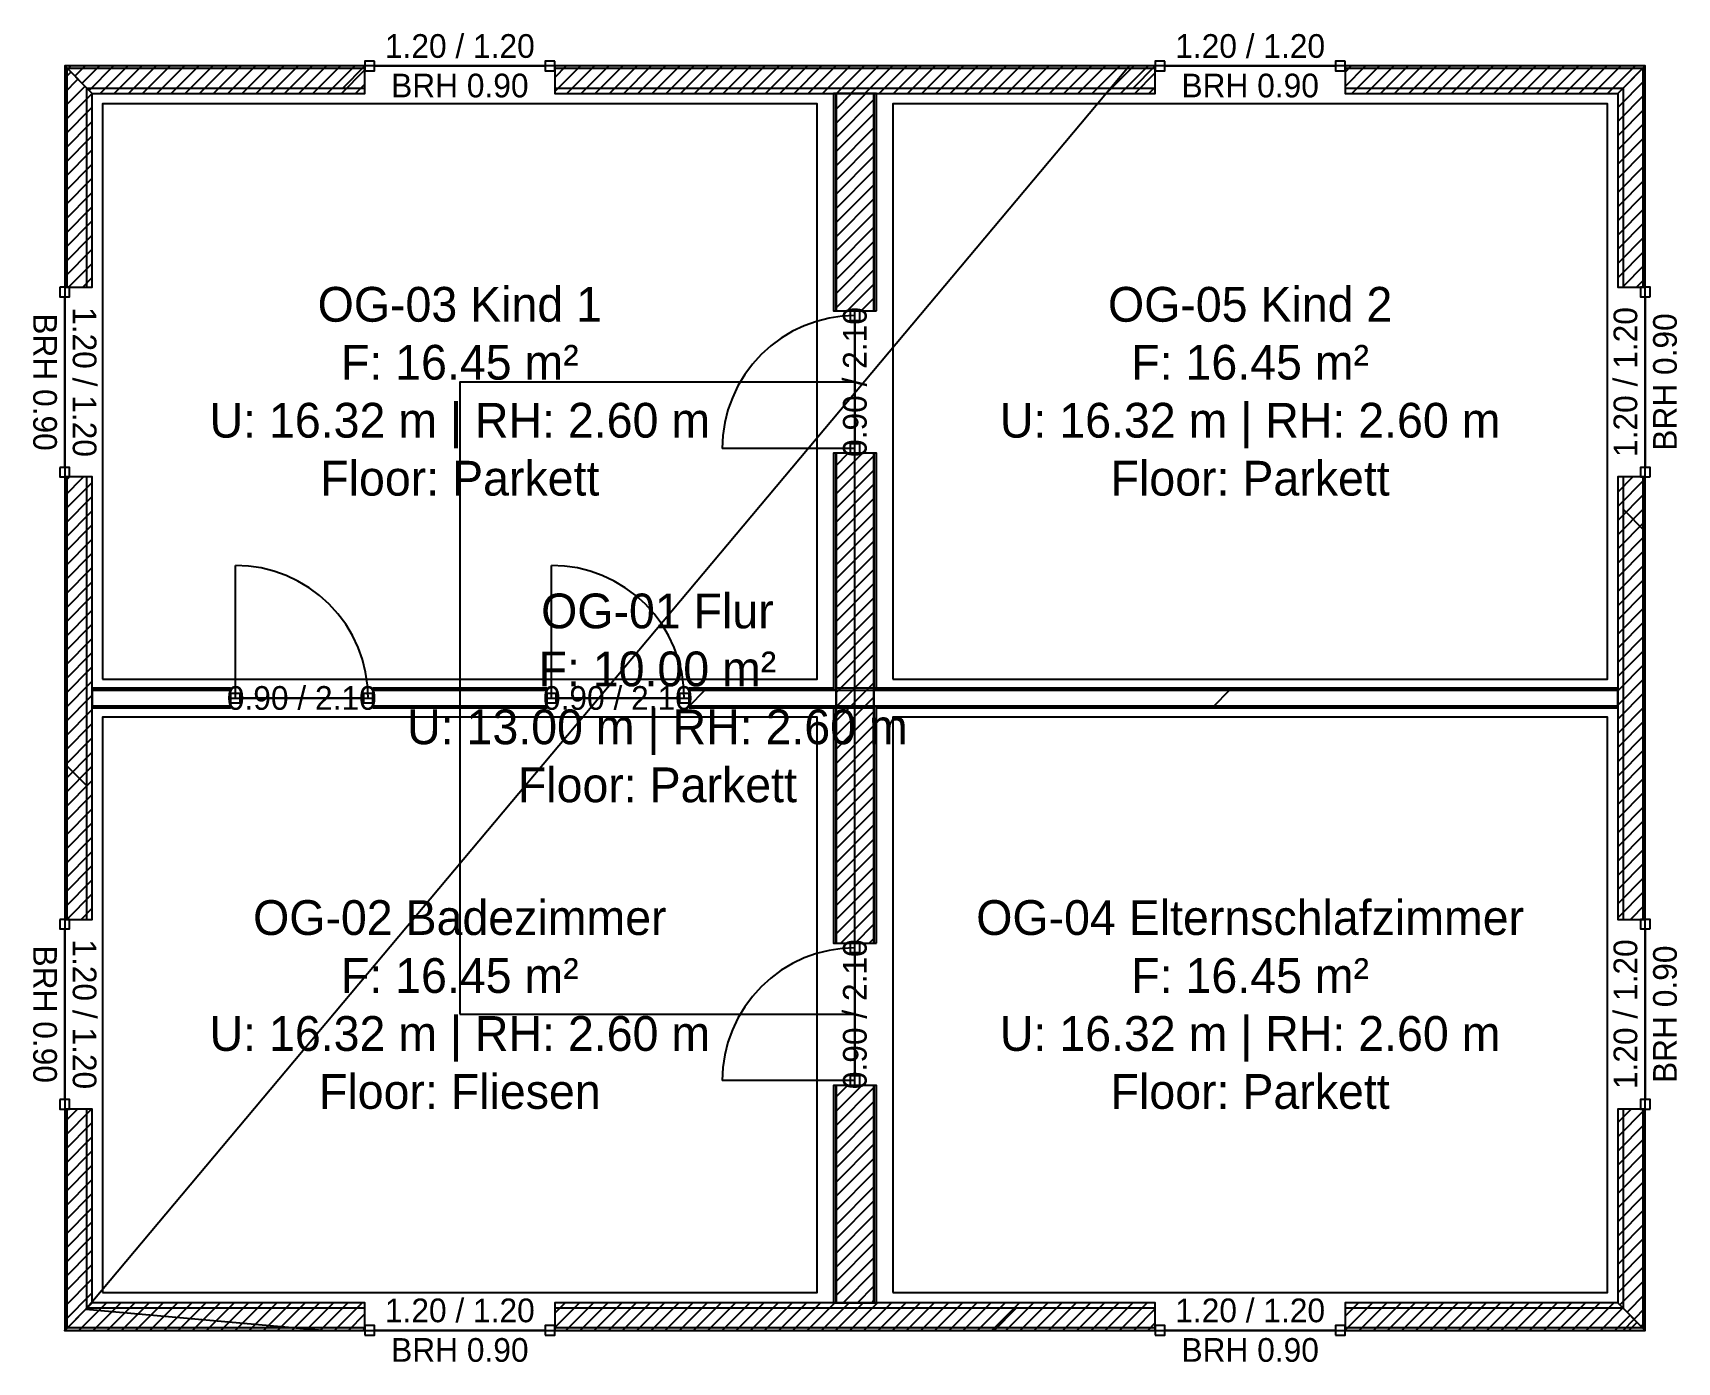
# Model space of a CAD drawing. Extents: x -0.2 to 10.2, y -0.2 to 8.2.
import ezdxf

# ---------------------------------------------------------------- set-up
doc = ezdxf.new("R2010")
doc.units = 0
doc.header["$MEASUREMENT"] = 0
for name, color, linetype in [('AEC_OPENING_THRESHOLD', 7, 'Continuous'), ('AEC_ROOM', 7, 'Continuous'), ('AEC_ROOM_STAMP', 7, 'Continuous'), ('AEC_SLAB', 7, 'Continuous'), ('AEC_SLAB_CEILING', 7, 'Continuous'), ('AEC_SLAB_CONTOUR', 7, 'Continuous'), ('AEC_SLAB_HATCH', 7, 'Continuous')]:
    doc.layers.add(name, color=color, linetype=linetype)
pattern_1 = [(45, (0, 0), (-2.245, 2.245), [])]
pattern_2 = [(45, (-3.1, 0), (-2.2451, 2.2451), [])]
pattern_3 = [(45, (-8.1, 0), (-2.24506, 2.24506), [])]
pattern_4 = [(135, (4e-07, -10), (-2.24506, -2.24506), [])]
pattern_5 = [(135, (2.6, -10), (-2.24506, -2.24506), [])]
pattern_6 = [(135, (6.6, -10), (-2.24506, -2.24506), [])]
pattern_7 = [(225, (10, 8), (2.245, -2.245), [])]
pattern_8 = [(225, (6.9, 8), (2.245, -2.245), [])]
pattern_9 = [(225, (1.9, 8), (2.245, -2.245), [])]
pattern_10 = [(-45, (-8, 3e-07), (2.2451, 2.2451), [])]
pattern_11 = [(-45, (-5.4, 2e-07), (2.245, 2.245), [])]
pattern_12 = [(-45, (-1.4, 6e-08), (2.245, 2.245), [])]

msp = doc.modelspace()

# ---------------------------------------------------------------- hatches: boundary and pattern name
h = msp.add_hatch()
h.set_pattern_fill('ANSI31', color=256, angle=180, style=0)
h.set_pattern_definition(pattern_9)
h.paths.add_polyline_path([(1.9, 8), (0, 8), (0.015, 7.985), (1.9, 7.985), (1.9, 8)], flags=17)
h = msp.add_hatch()
h.set_pattern_fill('ANSI31', color=256, angle=180, style=0)
h.set_pattern_definition(pattern_9)
h.paths.add_polyline_path([(1.9, 8), (0, 8), (0.14, 7.86), (1.9, 7.86), (1.9, 8)], flags=17)
at = {"true_color": 0xff0000, "transparency": 33554687}
h = msp.add_hatch(dxfattribs=at)
h.set_pattern_fill('ANSI31', color=0, scale=0.02, style=0)
h.set_pattern_definition([(45, (-0.038, -0.16), (-0.0449013, 0.0449013), [])])
h.paths.add_polyline_path([(1.9, 8), (0, 8), (0.175, 7.825), (1.9, 7.825), (1.9, 8)], flags=17)
at = {"true_color": 0x808080, "transparency": 33554687}
h = msp.add_hatch(dxfattribs=at)
h.set_pattern_fill('AR-SAND', color=0, scale=0.0005, style=0)
h.set_pattern_definition([(37.5, (-0.00095, -0.004), (-0.000800015, 0.024470663), [0, -0.019304, 0, -0.02159, 0, -0.0206375]), (7.5, (-0.00095, -0.004), (0.02247616, 0.03584126), [0, -0.010414, 0, -0.017399, 0, -0.0066675]), (-32.5, (-0.01657, -0.004), (0.03954962, 7.186e-05), [0, -0.00635, 0, -0.02286, 0, -0.029845]), (-42.5, (-0.01657, -0.004), (0.03817783, 0.01114647), [0, -0.003175, 0, -0.014986, 0, -0.017145])])
h.paths.add_polyline_path([(1.9, 8), (0, 8), (0.015, 7.985), (1.9, 7.985), (1.9, 8)], flags=17)
h = msp.add_hatch()
h.set_pattern_fill('ANSI31', color=256, angle=-90, style=0)
h.set_pattern_definition(pattern_10)
h.paths.add_polyline_path([(0, 8), (0, 6.6), (0.015, 6.6), (0.015, 7.985), (0, 8)], flags=17)
h = msp.add_hatch()
h.set_pattern_fill('ANSI31', color=256, angle=-90, style=0)
h.set_pattern_definition(pattern_10)
h.paths.add_polyline_path([(0, 8), (0, 6.6), (0.14, 6.6), (0.14, 7.86), (0, 8)], flags=17)
at = {"true_color": 0xff0000, "transparency": 33554687}
h = msp.add_hatch(dxfattribs=at)
h.set_pattern_fill('ANSI31', color=0, scale=0.02, style=0)
h.set_pattern_definition([(45, (0, -0.16), (-0.0449013, 0.0449013), [])])
h.paths.add_polyline_path([(0, 8), (0, 6.6), (0.175, 6.6), (0.175, 7.825), (0, 8)], flags=17)
at = {"true_color": 0x808080, "transparency": 33554687}
h = msp.add_hatch(dxfattribs=at)
h.set_pattern_fill('AR-SAND', color=0, scale=0.0005, style=0)
h.set_pattern_definition([(37.5, (0, -0.004), (-0.000800015, 0.024470663), [0, -0.019304, 0, -0.02159, 0, -0.0206375]), (7.5, (0, -0.004), (0.02247616, 0.03584126), [0, -0.010414, 0, -0.017399, 0, -0.0066675]), (-32.5, (-0.01562, -0.004), (0.03954962, 7.186e-05), [0, -0.00635, 0, -0.02286, 0, -0.029845]), (-42.5, (-0.01562, -0.004), (0.03817783, 0.01114647), [0, -0.003175, 0, -0.014986, 0, -0.017145])])
h.paths.add_polyline_path([(0, 8), (0, 6.6), (0.015, 6.6), (0.015, 7.985), (0, 8)], flags=17)
h = msp.add_hatch()
h.set_pattern_fill('ANSI31', color=256, angle=180, style=0)
h.set_pattern_definition(pattern_8)
h.paths.add_polyline_path([(6.9, 8), (3.1, 8), (3.1, 7.985), (6.9, 7.985), (6.9, 8)], flags=17)
h = msp.add_hatch()
h.set_pattern_fill('ANSI31', color=256, angle=180, style=0)
h.set_pattern_definition(pattern_8)
h.paths.add_polyline_path([(6.9, 8), (3.1, 8), (3.1, 7.86), (6.9, 7.86), (6.9, 8)], flags=17)
at = {"true_color": 0xff0000, "transparency": 33554687}
h = msp.add_hatch(dxfattribs=at)
h.set_pattern_fill('ANSI31', color=0, scale=0.02, style=0)
h.set_pattern_definition([(45, (-0.138, -0.16), (-0.04490128, 0.04490128), [])])
h.paths.add_polyline_path([(6.9, 8), (3.1, 8), (3.1, 7.825), (6.9, 7.825), (6.9, 8)], flags=17)
at = {"true_color": 0x808080, "transparency": 33554687}
h = msp.add_hatch(dxfattribs=at)
h.set_pattern_fill('AR-SAND', color=0, scale=0.0005, style=0)
h.set_pattern_definition([(37.5, (-0.00345, -0.004), (-0.000800015, 0.024470663), [0, -0.019304, 0, -0.02159, 0, -0.0206375]), (7.5, (-0.00345, -0.004), (0.02247616, 0.03584126), [0, -0.010414, 0, -0.017399, 0, -0.0066675]), (-32.5, (-0.01907, -0.004), (0.03954962, 7.186e-05), [0, -0.00635, 0, -0.02286, 0, -0.029845]), (-42.5, (-0.01907, -0.004), (0.03817783, 0.01114647), [0, -0.003175, 0, -0.014986, 0, -0.017145])])
h.paths.add_polyline_path([(6.9, 8), (3.1, 8), (3.1, 7.985), (6.9, 7.985), (6.9, 8)], flags=17)
h = msp.add_hatch()
h.set_pattern_fill('ANSI31', color=256, angle=180, style=0)
h.set_pattern_definition(pattern_7)
h.paths.add_polyline_path([(10, 8), (8.1, 8), (8.1, 7.985), (9.985, 7.985), (10, 8)], flags=17)
h = msp.add_hatch()
h.set_pattern_fill('ANSI31', color=256, angle=180, style=0)
h.set_pattern_definition(pattern_7)
h.paths.add_polyline_path([(10, 8), (8.1, 8), (8.1, 7.86), (9.86, 7.86), (10, 8)], flags=17)
at = {"true_color": 0xff0000, "transparency": 33554687}
h = msp.add_hatch(dxfattribs=at)
h.set_pattern_fill('ANSI31', color=0, scale=0.02, style=0)
h.set_pattern_definition([(45, (-0.2, -0.16), (-0.04490128, 0.04490128), [])])
h.paths.add_polyline_path([(10, 8), (8.1, 8), (8.1, 7.825), (9.825, 7.825), (10, 8)], flags=17)
at = {"true_color": 0x808080, "transparency": 33554687}
h = msp.add_hatch(dxfattribs=at)
h.set_pattern_fill('AR-SAND', color=0, scale=0.0005, style=0)
h.set_pattern_definition([(37.5, (-0.005, -0.004), (-0.000800015, 0.024470663), [0, -0.019304002, 0, -0.02159, 0, -0.020637502]), (7.5, (-0.005, -0.004), (0.022476164, 0.035841255), [0, -0.010414, 0, -0.017399, 0, -0.0066675]), (-32.5, (-0.02062, -0.004), (0.03954962, 7.186e-05), [0, -0.00635, 0, -0.022860002, 0, -0.029845]), (-42.5, (-0.02062, -0.004), (0.03817783, 0.01114647), [0, -0.003175, 0, -0.014986, 0, -0.017145])])
h.paths.add_polyline_path([(10, 8), (8.1, 8), (8.1, 7.985), (9.985, 7.985), (10, 8)], flags=17)
at = {"true_color": 0xff0000, "transparency": 33554687}
h = msp.add_hatch(dxfattribs=at)
h.set_pattern_fill('ANSI31', color=0, scale=0.02, style=0)
h.set_pattern_definition([(45, (-0.2, -0.132), (-0.04490128, 0.04490128), [])])
h.paths.add_polyline_path([(10, 6.6), (10, 8), (9.825, 7.825), (9.825, 6.6), (10, 6.6)], flags=17)
h = msp.add_hatch()
h.set_pattern_fill('ANSI31', color=256, angle=90, style=0)
h.set_pattern_definition(pattern_6)
h.paths.add_polyline_path([(10, 6.6), (10, 8), (9.86, 7.86), (9.86, 6.6), (10, 6.6)], flags=17)
h = msp.add_hatch()
h.set_pattern_fill('ANSI31', color=256, angle=90, style=0)
h.set_pattern_definition(pattern_6)
h.paths.add_polyline_path([(10, 6.6), (10, 8), (9.985, 7.985), (9.985, 6.6), (10, 6.6)], flags=17)
at = {"true_color": 0x808080, "transparency": 33554687}
h = msp.add_hatch(dxfattribs=at)
h.set_pattern_fill('AR-SAND', color=0, scale=0.0005, style=0)
h.set_pattern_definition([(37.5, (-0.005, -0.0033), (-0.000800015, 0.024470663), [0, -0.019304002, 0, -0.02159, 0, -0.020637502]), (7.5, (-0.005, -0.0033), (0.022476164, 0.035841255), [0, -0.010414, 0, -0.017399, 0, -0.0066675]), (-32.5, (-0.02062, -0.0033), (0.03954962, 7.186e-05), [0, -0.00635, 0, -0.022860002, 0, -0.029845]), (-42.5, (-0.02062, -0.0033), (0.03817783, 0.01114647), [0, -0.003175, 0, -0.014986, 0, -0.017145])])
h.paths.add_polyline_path([(10, 6.6), (10, 8), (9.985, 7.985), (9.985, 6.6), (10, 6.6)], flags=17)
h = msp.add_hatch(dxfattribs=at)
h.set_pattern_fill('DOTS', color=0, scale=0.002, style=0)
h.set_pattern_definition([(0, (-0.00976, -0.0129), (0.0015875, 0.0031750001), [0, -0.0031750001])])
h.paths.add_polyline_path([(4.88, 6.45), (4.88, 7.825), (4.865, 7.825), (4.865, 6.45), (4.88, 6.45)], flags=17)
at = {"true_color": 0xff0000, "transparency": 33554687}
h = msp.add_hatch(dxfattribs=at)
h.set_pattern_fill('ANSI31', color=0, scale=0.02, style=0)
h.set_pattern_definition([(45, (-0.1024, -0.129), (-0.0449013, 0.0449013), [])])
h.paths.add_polyline_path([(5.12, 6.45), (5.12, 7.825), (4.88, 7.825), (4.88, 6.45), (5.12, 6.45)], flags=17)
at = {"true_color": 0x808080, "transparency": 33554687}
h = msp.add_hatch(dxfattribs=at)
h.set_pattern_fill('DOTS', color=0, scale=0.002, style=0)
h.set_pattern_definition([(0, (-0.01027, -0.0129), (0.0015875, 0.0031750001), [0, -0.0031750001])])
h.paths.add_polyline_path([(5.135, 6.45), (5.135, 7.825), (5.12, 7.825), (5.12, 6.45), (5.135, 6.45)], flags=17)
h = msp.add_hatch(dxfattribs=at)
h.set_pattern_fill('DOTS', color=0, scale=0.002, style=0)
h.set_pattern_definition([(0, (-0.00976, -0.0081), (0.0015875, 0.0031750001), [0, -0.0031750001])])
h.paths.add_polyline_path([(4.88, 4.05), (4.88, 5.55), (4.865, 5.55), (4.865, 4.05), (4.88, 4.05)], flags=17)
at = {"true_color": 0xff0000, "transparency": 33554687}
h = msp.add_hatch(dxfattribs=at)
h.set_pattern_fill('ANSI31', color=0, scale=0.02, style=0)
h.set_pattern_definition([(45, (-0.1024, -0.049), (-0.0449013, 0.0449013), [])])
h.paths.add_polyline_path([(5.12, 2.45), (5.12, 5.55), (4.88, 5.55), (4.88, 2.45), (5.12, 2.45)], flags=17)
at = {"true_color": 0x808080, "transparency": 33554687}
h = msp.add_hatch(dxfattribs=at)
h.set_pattern_fill('DOTS', color=0, scale=0.002, style=0)
h.set_pattern_definition([(0, (-0.01027, -0.0081), (0.0015875, 0.0031750001), [0, -0.0031750001])])
h.paths.add_polyline_path([(5.135, 4.05), (5.135, 5.55), (5.12, 5.55), (5.12, 4.05), (5.135, 4.05)], flags=17)
h = msp.add_hatch()
h.set_pattern_fill('ANSI31', color=256, angle=-90, style=0)
h.set_pattern_definition(pattern_11)
h.paths.add_polyline_path([(0, 5.4), (0, 2.6), (0.015, 2.6), (0.015, 5.4), (0, 5.4)], flags=17)
h = msp.add_hatch()
h.set_pattern_fill('ANSI31', color=256, angle=-90, style=0)
h.set_pattern_definition(pattern_11)
h.paths.add_polyline_path([(0, 5.4), (0, 2.6), (0.14, 2.6), (0.14, 5.4), (0, 5.4)], flags=17)
at = {"true_color": 0xff0000, "transparency": 33554687}
h = msp.add_hatch(dxfattribs=at)
h.set_pattern_fill('ANSI31', color=0, scale=0.02, style=0)
h.set_pattern_definition([(45, (0, -0.108), (-0.0449013, 0.0449013), [])])
h.paths.add_polyline_path([(0, 5.4), (0, 2.6), (0.175, 2.6), (0.175, 5.4), (0, 5.4)], flags=17)
at = {"true_color": 0x808080, "transparency": 33554687}
h = msp.add_hatch(dxfattribs=at)
h.set_pattern_fill('AR-SAND', color=0, scale=0.0005, style=0)
h.set_pattern_definition([(37.5, (0, -0.0027), (-0.000800015, 0.02447066), [0, -0.019304, 0, -0.02159, 0, -0.0206375]), (7.5, (0, -0.0027), (0.02247616, 0.03584126), [0, -0.010414, 0, -0.017399, 0, -0.0066675]), (-32.5, (-0.01562, -0.0027), (0.03954962, 7.186e-05), [0, -0.00635, 0, -0.02286, 0, -0.029845]), (-42.5, (-0.01562, -0.0027), (0.03817783, 0.01114647), [0, -0.003175, 0, -0.014986, 0, -0.017145])])
h.paths.add_polyline_path([(0, 5.4), (0, 2.6), (0.015, 2.6), (0.015, 5.4), (0, 5.4)], flags=17)
at = {"true_color": 0xff0000, "transparency": 33554687}
h = msp.add_hatch(dxfattribs=at)
h.set_pattern_fill('ANSI31', color=0, scale=0.02, style=0)
h.set_pattern_definition([(45, (-0.2, -0.052), (-0.04490128, 0.04490128), [])])
h.paths.add_polyline_path([(10, 2.6), (10, 5.4), (9.825, 5.4), (9.825, 2.6), (10, 2.6)], flags=17)
h = msp.add_hatch()
h.set_pattern_fill('ANSI31', color=256, angle=90, style=0)
h.set_pattern_definition(pattern_5)
h.paths.add_polyline_path([(10, 2.6), (10, 5.4), (9.86, 5.4), (9.86, 2.6), (10, 2.6)], flags=17)
h = msp.add_hatch()
h.set_pattern_fill('ANSI31', color=256, angle=90, style=0)
h.set_pattern_definition(pattern_5)
h.paths.add_polyline_path([(10, 2.6), (10, 5.4), (9.985, 5.4), (9.985, 2.6), (10, 2.6)], flags=17)
at = {"true_color": 0x808080, "transparency": 33554687}
h = msp.add_hatch(dxfattribs=at)
h.set_pattern_fill('AR-SAND', color=0, scale=0.0005, style=0)
h.set_pattern_definition([(37.5, (-0.005, -0.0013), (-0.000800015, 0.024470663), [0, -0.019304, 0, -0.02159, 0, -0.0206375]), (7.5, (-0.005, -0.0013), (0.02247616, 0.03584126), [0, -0.010414, 0, -0.017399, 0, -0.0066675]), (-32.5, (-0.02062, -0.0013), (0.03954962, 7.186e-05), [0, -0.00635, 0, -0.02286, 0, -0.029845]), (-42.5, (-0.02062, -0.0013), (0.03817783, 0.01114647), [0, -0.003175, 0, -0.014986, 0, -0.017145])])
h.paths.add_polyline_path([(10, 2.6), (10, 5.4), (9.985, 5.4), (9.985, 2.6), (10, 2.6)], flags=17)
h = msp.add_hatch()
h.set_pattern_fill('ANSI31', color=256, style=0)
h.set_pattern_definition([(45, (-0.175, -4.05), (-2.2451, 2.2451), [])])
h.paths.add_polyline_path([(0.175, 4.05), (1.05, 4.05), (1.05, 4.062), (0.175, 4.062), (0.175, 4.05)], flags=17)
h = msp.add_hatch()
h.set_pattern_fill('ANSI31', color=256, style=0)
h.set_pattern_definition([(45, (-1.95, -4.05), (-2.2451, 2.2451), [])])
h.paths.add_polyline_path([(1.95, 4.05), (3.05, 4.05), (3.05, 4.062), (1.95, 4.062), (1.95, 4.05)], flags=17)
h = msp.add_hatch()
h.set_pattern_fill('ANSI31', color=256, style=0)
h.set_pattern_definition([(45, (-3.95, -4.05), (-2.2451, 2.2451), [])])
h.paths.add_polyline_path([(3.95, 4.05), (4.865, 4.05), (4.865, 4.062), (3.95, 4.062), (3.95, 4.05)], flags=17)
h = msp.add_hatch()
h.set_pattern_fill('ANSI31', color=256, style=0)
h.set_pattern_definition([(45, (-4.88, -4.05), (-2.24506, 2.24506), [])])
h.paths.add_polyline_path([(4.88, 4.05), (9.825, 4.05), (9.825, 4.062), (4.88, 4.062), (4.88, 4.05)], flags=17)
h = msp.add_hatch()
h.set_pattern_fill('ANSI31', color=256, style=0)
h.set_pattern_definition([(45, (-0.175, -3.95), (-2.2451, 2.2451), [])])
h.paths.add_polyline_path([(0.175, 3.95), (1.05, 3.95), (1.05, 4.05), (0.175, 4.05), (0.175, 3.95)], flags=17)
h = msp.add_hatch()
h.set_pattern_fill('ANSI31', color=256, style=0)
h.set_pattern_definition([(45, (-1.95, -3.95), (-2.2451, 2.2451), [])])
h.paths.add_polyline_path([(1.95, 3.95), (3.05, 3.95), (3.05, 4.05), (1.95, 4.05), (1.95, 3.95)], flags=17)
h = msp.add_hatch()
h.set_pattern_fill('ANSI31', color=256, style=0)
h.set_pattern_definition([(45, (-3.95, -3.95), (-2.2451, 2.2451), [])])
h.paths.add_polyline_path([(3.95, 3.95), (4.88, 3.95), (4.88, 4.05), (3.95, 4.05), (3.95, 3.95)], flags=17)
h = msp.add_hatch()
h.set_pattern_fill('ANSI31', color=256, style=0)
h.set_pattern_definition([(45, (-5.12, -3.95), (-2.24506, 2.24506), [])])
h.paths.add_polyline_path([(5.12, 3.95), (9.825, 3.95), (9.825, 4.05), (5.12, 4.05), (5.12, 3.95)], flags=17)
h = msp.add_hatch()
h.set_pattern_fill('ANSI31', color=256, style=0)
h.set_pattern_definition([(45, (-0.175, -3.9375), (-2.2451, 2.2451), [])])
h.paths.add_polyline_path([(0.175, 3.938), (1.05, 3.938), (1.05, 3.95), (0.175, 3.95), (0.175, 3.938)], flags=17)
h = msp.add_hatch()
h.set_pattern_fill('ANSI31', color=256, style=0)
h.set_pattern_definition([(45, (-1.95, -3.9375), (-2.2451, 2.2451), [])])
h.paths.add_polyline_path([(1.95, 3.938), (3.05, 3.938), (3.05, 3.95), (1.95, 3.95), (1.95, 3.938)], flags=17)
h = msp.add_hatch()
h.set_pattern_fill('ANSI31', color=256, style=0)
h.set_pattern_definition([(45, (-3.95, -3.9375), (-2.2451, 2.2451), [])])
h.paths.add_polyline_path([(3.95, 3.938), (5.12, 3.938), (5.12, 3.95), (3.95, 3.95), (3.95, 3.938)], flags=17)
h = msp.add_hatch(dxfattribs=at)
h.set_pattern_fill('DOTS', color=0, scale=0.002, style=0)
h.set_pattern_definition([(0, (-0.00976, -0.0049), (0.0015875, 0.0031750001), [0, -0.0031750001])])
h.paths.add_polyline_path([(4.88, 2.45), (4.88, 3.95), (4.865, 3.95), (4.865, 2.45), (4.88, 2.45)], flags=17)
h = msp.add_hatch(dxfattribs=at)
h.set_pattern_fill('DOTS', color=0, scale=0.002, style=0)
h.set_pattern_definition([(0, (-0.01027, -0.0049), (0.0015875, 0.0031750001), [0, -0.0031750001])])
h.paths.add_polyline_path([(5.135, 2.45), (5.135, 3.95), (5.12, 3.95), (5.12, 2.45), (5.135, 2.45)], flags=17)
h = msp.add_hatch()
h.set_pattern_fill('ANSI31', color=256, style=0)
h.set_pattern_definition([(45, (-5.135, -3.9375), (-2.24506, 2.24506), [])])
h.paths.add_polyline_path([(5.135, 3.938), (9.825, 3.938), (9.825, 3.95), (5.135, 3.95), (5.135, 3.938)], flags=17)
h = msp.add_hatch(dxfattribs=at)
h.set_pattern_fill('DOTS', color=0, scale=0.002, style=0)
h.set_pattern_definition([(0, (-0.00976, -0.00035), (0.0015875, 0.0031750001), [0, -0.0031750001])])
h.paths.add_polyline_path([(4.88, 0.175), (4.88, 1.55), (4.865, 1.55), (4.865, 0.175), (4.88, 0.175)], flags=17)
at = {"true_color": 0xff0000, "transparency": 33554687}
h = msp.add_hatch(dxfattribs=at)
h.set_pattern_fill('ANSI31', color=0, scale=0.02, style=0)
h.set_pattern_definition([(45, (-0.1024, -0.0035), (-0.0449013, 0.0449013), [])])
h.paths.add_polyline_path([(5.12, 0.175), (5.12, 1.55), (4.88, 1.55), (4.88, 0.175), (5.12, 0.175)], flags=17)
at = {"true_color": 0x808080, "transparency": 33554687}
h = msp.add_hatch(dxfattribs=at)
h.set_pattern_fill('DOTS', color=0, scale=0.002, style=0)
h.set_pattern_definition([(0, (-0.01027, -0.00035), (0.0015875, 0.0031750001), [0, -0.0031750001])])
h.paths.add_polyline_path([(5.135, 0.175), (5.135, 1.55), (5.12, 1.55), (5.12, 0.175), (5.135, 0.175)], flags=17)
h = msp.add_hatch()
h.set_pattern_fill('ANSI31', color=256, angle=-90, style=0)
h.set_pattern_definition(pattern_12)
h.paths.add_polyline_path([(0, 1.4), (0, 0), (0.015, 0.015), (0.015, 1.4), (0, 1.4)], flags=17)
h = msp.add_hatch()
h.set_pattern_fill('ANSI31', color=256, angle=-90, style=0)
h.set_pattern_definition(pattern_12)
h.paths.add_polyline_path([(0, 1.4), (0, 0), (0.14, 0.14), (0.14, 1.4), (0, 1.4)], flags=17)
at = {"true_color": 0xff0000, "transparency": 33554687}
h = msp.add_hatch(dxfattribs=at)
h.set_pattern_fill('ANSI31', color=0, scale=0.02, style=0)
h.set_pattern_definition([(45, (0, -0.028), (-0.0449013, 0.0449013), [])])
h.paths.add_polyline_path([(0, 1.4), (0, 0), (0.175, 0.175), (0.175, 1.4), (0, 1.4)], flags=17)
at = {"true_color": 0x808080, "transparency": 33554687}
h = msp.add_hatch(dxfattribs=at)
h.set_pattern_fill('AR-SAND', color=0, scale=0.0005, style=0)
h.set_pattern_definition([(37.5, (0, -0.0007), (-0.00080002, 0.02447066), [0, -0.019304, 0, -0.02159, 0, -0.0206375]), (7.5, (0, -0.0007), (0.0224762, 0.03584126), [0, -0.010414, 0, -0.017399, 0, -0.0066675]), (-32.5, (-0.01562, -0.0007), (0.03954962, 7.186e-05), [0, -0.00635, 0, -0.02286, 0, -0.029845]), (-42.5, (-0.01562, -0.0007), (0.0381778, 0.0111465), [0, -0.003175, 0, -0.014986, 0, -0.017145])])
h.paths.add_polyline_path([(0, 1.4), (0, 0), (0.015, 0.015), (0.015, 1.4), (0, 1.4)], flags=17)
at = {"true_color": 0xff0000, "transparency": 33554687}
h = msp.add_hatch(dxfattribs=at)
h.set_pattern_fill('ANSI31', color=0, scale=0.02, style=0)
h.set_pattern_definition([(45, (-0.2, 0), (-0.04490128, 0.04490128), [])])
h.paths.add_polyline_path([(10, 0), (10, 1.4), (9.825, 1.4), (9.825, 0.175), (10, 0)], flags=17)
h = msp.add_hatch()
h.set_pattern_fill('ANSI31', color=256, angle=90, style=0)
h.set_pattern_definition(pattern_4)
h.paths.add_polyline_path([(10, 0), (10, 1.4), (9.86, 1.4), (9.86, 0.14), (10, 0)], flags=17)
h = msp.add_hatch()
h.set_pattern_fill('ANSI31', color=256, angle=90, style=0)
h.set_pattern_definition(pattern_4)
h.paths.add_polyline_path([(10, 0), (10, 1.4), (9.985, 1.4), (9.985, 0.015), (10, 0)], flags=17)
at = {"true_color": 0x808080, "transparency": 33554687}
h = msp.add_hatch(dxfattribs=at)
h.set_pattern_fill('AR-SAND', color=0, scale=0.0005, style=0)
h.set_pattern_definition([(37.5, (-0.005, 0), (-0.000800015, 0.024470663), [0, -0.019304, 0, -0.02159, 0, -0.0206375]), (7.5, (-0.005, 0), (0.02247616, 0.03584126), [0, -0.010414, 0, -0.017399, 0, -0.0066675]), (-32.5, (-0.02062, 0), (0.03954962, 7.186e-05), [0, -0.00635, 0, -0.02286, 0, -0.029845]), (-42.5, (-0.02062, 0), (0.03817783, 0.01114647), [0, -0.003175, 0, -0.014986, 0, -0.017145])])
h.paths.add_polyline_path([(10, 0), (10, 1.4), (9.985, 1.4), (9.985, 0.015), (10, 0)], flags=17)
at = {"true_color": 0xff0000, "transparency": 33554687}
h = msp.add_hatch(dxfattribs=at)
h.set_pattern_fill('ANSI31', color=0, scale=0.02, style=0)
h.set_pattern_definition([(45, (0, 0), (-0.0449013, 0.0449013), [])])
h.paths.add_polyline_path([(0, 0), (1.9, 0), (1.9, 0.175), (0.175, 0.175), (0, 0)], flags=17)
h = msp.add_hatch()
h.set_pattern_fill('ANSI31', color=256, style=0)
h.set_pattern_definition(pattern_1)
h.paths.add_polyline_path([(0, 0), (1.9, 0), (1.9, 0.14), (0.14, 0.14), (0, 0)], flags=17)
h = msp.add_hatch(dxfattribs=at)
h.set_pattern_fill('ANSI31', color=0, scale=0.02, style=0)
h.set_pattern_definition([(45, (-0.062, 0), (-0.0449013, 0.0449013), [])])
h.paths.add_polyline_path([(3.1, 0), (6.9, 0), (6.9, 0.175), (3.1, 0.175), (3.1, 0)], flags=17)
h = msp.add_hatch()
h.set_pattern_fill('ANSI31', color=256, style=0)
h.set_pattern_definition(pattern_2)
h.paths.add_polyline_path([(3.1, 0), (6.9, 0), (6.9, 0.14), (3.1, 0.14), (3.1, 0)], flags=17)
h = msp.add_hatch(dxfattribs=at)
h.set_pattern_fill('ANSI31', color=0, scale=0.02, style=0)
h.set_pattern_definition([(45, (-0.162, 0), (-0.04490128, 0.04490128), [])])
h.paths.add_polyline_path([(8.1, 0), (10, 0), (9.825, 0.175), (8.1, 0.175), (8.1, 0)], flags=17)
h = msp.add_hatch()
h.set_pattern_fill('ANSI31', color=256, style=0)
h.set_pattern_definition(pattern_3)
h.paths.add_polyline_path([(8.1, 0), (10, 0), (9.86, 0.14), (8.1, 0.14), (8.1, 0)], flags=17)
h = msp.add_hatch()
h.set_pattern_fill('ANSI31', color=256, style=0)
h.set_pattern_definition(pattern_1)
h.paths.add_polyline_path([(0, 0), (1.9, 0), (1.9, 0.015), (0.015, 0.015), (0, 0)], flags=17)
at = {"true_color": 0x808080, "transparency": 33554687}
h = msp.add_hatch(dxfattribs=at)
h.set_pattern_fill('AR-SAND', color=0, scale=0.0005, style=0)
h.set_pattern_definition([(37.5, (0, 0), (-0.00080002, 0.02447066), [0, -0.019304, 0, -0.02159, 0, -0.0206375]), (7.5, (0, 0), (0.02247616, 0.03584126), [0, -0.010414, 0, -0.017399, 0, -0.0066675]), (-32.5, (-0.01562, 0), (0.03954962, 7.186e-05), [0, -0.00635, 0, -0.02286, 0, -0.029845]), (-42.5, (-0.01562, 0), (0.0381778, 0.01114647), [0, -0.003175, 0, -0.014986, 0, -0.017145])])
h.paths.add_polyline_path([(0, 0), (1.9, 0), (1.9, 0.015), (0.015, 0.015), (0, 0)], flags=17)
h = msp.add_hatch()
h.set_pattern_fill('ANSI31', color=256, style=0)
h.set_pattern_definition(pattern_2)
h.paths.add_polyline_path([(3.1, 0), (6.9, 0), (6.9, 0.015), (3.1, 0.015), (3.1, 0)], flags=17)
h = msp.add_hatch(dxfattribs=at)
h.set_pattern_fill('AR-SAND', color=0, scale=0.0005, style=0)
h.set_pattern_definition([(37.5, (-0.00155, 0), (-0.000800015, 0.024470663), [0, -0.019304, 0, -0.02159, 0, -0.0206375]), (7.5, (-0.00155, 0), (0.02247616, 0.03584126), [0, -0.010414, 0, -0.017399, 0, -0.0066675]), (-32.5, (-0.01717, 0), (0.03954962, 7.186e-05), [0, -0.00635, 0, -0.02286, 0, -0.029845]), (-42.5, (-0.01717, 0), (0.03817783, 0.01114647), [0, -0.003175, 0, -0.014986, 0, -0.017145])])
h.paths.add_polyline_path([(3.1, 0), (6.9, 0), (6.9, 0.015), (3.1, 0.015), (3.1, 0)], flags=17)
h = msp.add_hatch()
h.set_pattern_fill('ANSI31', color=256, style=0)
h.set_pattern_definition(pattern_3)
h.paths.add_polyline_path([(8.1, 0), (10, 0), (9.985, 0.015), (8.1, 0.015), (8.1, 0)], flags=17)
h = msp.add_hatch(dxfattribs=at)
h.set_pattern_fill('AR-SAND', color=0, scale=0.0005, style=0)
h.set_pattern_definition([(37.5, (-0.00405, 0), (-0.000800015, 0.024470663), [0, -0.019304, 0, -0.02159, 0, -0.0206375]), (7.5, (-0.00405, 0), (0.02247616, 0.03584126), [0, -0.010414, 0, -0.017399, 0, -0.0066675]), (-32.5, (-0.01967, 0), (0.03954962, 7.186e-05), [0, -0.00635, 0, -0.02286, 0, -0.029845]), (-42.5, (-0.01967, 0), (0.03817783, 0.01114647), [0, -0.003175, 0, -0.014986, 0, -0.017145])])
h.paths.add_polyline_path([(8.1, 0), (10, 0), (9.985, 0.015), (8.1, 0.015), (8.1, 0)], flags=17)
at = {"layer": 'AEC_SLAB_HATCH'}
h = msp.add_hatch(dxfattribs=at)
h.set_pattern_fill('AR-CONC', color=256, style=0)
h.set_pattern_definition([(50, (0, 0), (182.18, -15.94), [19.05, -209.55]), (355, (0, 0), (-35.24, 191.06), [15.24, -167.64]), (100.45, (15.18, -1.33), (146.94, 175.12), [16.19, -178.09]), (46.18, (0, 50.8), (271.08, -42.04), [28.58, -314.33]), (96.64, (22.6, 47.3), (237.4, 247.43), [24.28, -267.14]), (351.18, (0, 50.8), (237.4, 247.43), [22.86, -251.46]), (21, (25.4, 38.1), (151.61, -102.27), [19.05, -209.55]), (326, (25.4, 38.1), (61.8, 184.19), [15.24, -167.64]), (71.45, (38.03, 29.58), (213.42, 81.92), [16.19, -178.09]), (37.5, (0, 0), (3.09, 84.555), [0, -165.608, 0, -170.18, 0, -168.275]), (7.5, (0, 0), (66.82, 100.18), [0, -97.028, 0, -161.798, 0, -64.135]), (-32.5, (-56.64, 0), (135.59, -5.73), [0, -63.5, 0, -198.12, 0, -262.89]), (-42.5, (-82.04, 0), (148.13, 25.43), [0, -82.55, 0, -131.572, 0, -186.69])])
h.paths.add_polyline_path([(0, 0), (10, 0), (10, 8), (0, 8), (0, 0)], flags=17)

# ---------------------------------------------------------------- linework, layer by layer
for points in [[(1.96, 8.03), (1.9, 8.03), (1.9, 7.97), (1.96, 7.97)], [(3.1, 8.03), (3.04, 8.03), (3.04, 7.97), (3.1, 7.97)], [(6.96, 8.03), (6.9, 8.03), (6.9, 7.97), (6.96, 7.97)], [(8.1, 8.03), (8.04, 8.03), (8.04, 7.97), (8.1, 7.97)], [(1.9, 8), (0, 8), (0.14, 7.86), (1.9, 7.86)], [(6.9, 8), (3.1, 8), (3.1, 7.86), (6.9, 7.86)], [(10, 6.6), (10, 8), (9.86, 7.86), (9.86, 6.6)], [(-0.03, 6.6), (-0.03, 6.54), (0.03, 6.54), (0.03, 6.6)], [(10.03, 6.54), (10.03, 6.6), (9.97, 6.6), (9.97, 6.54)], [(5.03, 6.39), (5.03, 6.45), (4.97, 6.45), (4.97, 6.39)], [(5.03, 5.55), (5.03, 5.61), (4.97, 5.61), (4.97, 5.55)], [(-0.03, 5.46), (-0.03, 5.4), (0.03, 5.4), (0.03, 5.46)], [(10.03, 5.4), (10.03, 5.46), (9.97, 5.46), (9.97, 5.4)], [(0, 5.4), (0, 2.6), (0.14, 2.6), (0.14, 5.4)], [(10, 2.6), (10, 5.4), (9.86, 5.4), (9.86, 2.6)], [(0.175, 4.05), (1.05, 4.05), (1.05, 4.062), (0.175, 4.062)], [(1.95, 4.05), (3.05, 4.05), (3.05, 4.062), (1.95, 4.062)], [(3.95, 4.05), (4.865, 4.05), (4.865, 4.062), (3.95, 4.062)], [(4.88, 4.05), (9.825, 4.05), (9.825, 4.062), (4.88, 4.062)], [(0.175, 3.95), (1.05, 3.95), (1.05, 4.05), (0.175, 4.05)], [(1.05, 3.97), (1.11, 3.97), (1.11, 4.03), (1.05, 4.03)], [(1.89, 3.97), (1.95, 3.97), (1.95, 4.03), (1.89, 4.03)], [(1.95, 3.95), (3.05, 3.95), (3.05, 4.05), (1.95, 4.05)], [(3.05, 3.97), (3.11, 3.97), (3.11, 4.03), (3.05, 4.03)], [(3.89, 3.97), (3.95, 3.97), (3.95, 4.03), (3.89, 4.03)], [(3.95, 3.95), (4.88, 3.95), (4.88, 4.05), (3.95, 4.05)], [(5.12, 3.95), (9.825, 3.95), (9.825, 4.05), (5.12, 4.05)], [(0.175, 3.938), (1.05, 3.938), (1.05, 3.95), (0.175, 3.95)], [(1.95, 3.938), (3.05, 3.938), (3.05, 3.95), (1.95, 3.95)], [(3.95, 3.938), (5.12, 3.938), (5.12, 3.95), (3.95, 3.95)], [(5.135, 3.938), (9.825, 3.938), (9.825, 3.95), (5.135, 3.95)], [(-0.03, 2.6), (-0.03, 2.54), (0.03, 2.54), (0.03, 2.6)], [(10.03, 2.54), (10.03, 2.6), (9.97, 2.6), (9.97, 2.54)], [(5.03, 2.39), (5.03, 2.45), (4.97, 2.45), (4.97, 2.39)], [(5.03, 1.55), (5.03, 1.61), (4.97, 1.61), (4.97, 1.55)], [(-0.03, 1.46), (-0.03, 1.4), (0.03, 1.4), (0.03, 1.46)], [(10.03, 1.4), (10.03, 1.46), (9.97, 1.46), (9.97, 1.4)], [(0, 1.4), (0, 0), (0.14, 0.14), (0.14, 1.4)], [(3.1, 0), (6.9, 0), (6.9, 0.14), (3.1, 0.14)], [(8.1, 0), (10, 0), (9.86, 0.14), (8.1, 0.14)], [(1.9, -0.03), (1.96, -0.03), (1.96, 0.03), (1.9, 0.03)], [(3.04, -0.03), (3.1, -0.03), (3.1, 0.03), (3.04, 0.03)], [(6.9, -0.03), (6.96, -0.03), (6.96, 0.03), (6.9, 0.03)], [(8.04, -0.03), (8.1, -0.03), (8.1, 0.03), (8.04, 0.03)]]:
    msp.add_lwpolyline(points, close=True)
at = {"color": 0, "true_color": 0xffff00}
for points in [[(0, 8), (0, 6.6), (0.175, 6.6), (0.175, 7.825)], [(1.9, 8), (0, 8), (0.015, 7.985), (1.9, 7.985)], [(1.9, 8), (0, 8), (0.175, 7.825), (1.9, 7.825)], [(0, 8), (0, 6.6), (0.14, 6.6), (0.14, 7.86)], [(6.9, 8), (3.1, 8), (3.1, 7.825), (6.9, 7.825)], [(10, 8), (8.1, 8), (8.1, 7.825), (9.825, 7.825)], [(10, 8), (8.1, 8), (8.1, 7.86), (9.86, 7.86)], [(10, 6.6), (10, 8), (9.825, 7.825), (9.825, 6.6)], [(10, 6.6), (10, 8), (9.985, 7.985), (9.985, 6.6)], [(5.12, 6.45), (5.12, 7.825), (4.88, 7.825), (4.88, 6.45)], [(5.12, 2.45), (5.12, 5.55), (4.88, 5.55), (4.88, 2.45)], [(0, 5.4), (0, 2.6), (0.175, 2.6), (0.175, 5.4)], [(10, 2.6), (10, 5.4), (9.825, 5.4), (9.825, 2.6)], [(5.12, 0.175), (5.12, 1.55), (4.88, 1.55), (4.88, 0.175)], [(0, 1.4), (0, 0), (0.015, 0.015), (0.015, 1.4)], [(0, 1.4), (0, 0), (0.175, 0.175), (0.175, 1.4)], [(10, 0), (10, 1.4), (9.825, 1.4), (9.825, 0.175)], [(10, 0), (10, 1.4), (9.86, 1.4), (9.86, 0.14)], [(0, 0), (1.9, 0), (1.9, 0.175), (0.175, 0.175)], [(0, 0), (1.9, 0), (1.9, 0.14), (0.14, 0.14)], [(3.1, 0), (6.9, 0), (6.9, 0.175), (3.1, 0.175)], [(8.1, 0), (10, 0), (9.825, 0.175), (8.1, 0.175)], [(8.1, 0), (10, 0), (9.985, 0.015), (8.1, 0.015)]]:
    msp.add_lwpolyline(points, close=True, dxfattribs=at)
at = {"color": 0, "true_color": 0xffffff}
for points in [[(1.9, 8), (0, 8), (0.015, 7.985), (1.9, 7.985)], [(0, 8), (0, 6.6), (0.015, 6.6), (0.015, 7.985)], [(0, 8), (0, 6.6), (0.015, 6.6), (0.015, 7.985)], [(6.9, 8), (3.1, 8), (3.1, 7.985), (6.9, 7.985)], [(6.9, 8), (3.1, 8), (3.1, 7.985), (6.9, 7.985)], [(10, 8), (8.1, 8), (8.1, 7.985), (9.985, 7.985)], [(10, 8), (8.1, 8), (8.1, 7.985), (9.985, 7.985)], [(10, 6.6), (10, 8), (9.985, 7.985), (9.985, 6.6)], [(4.88, 6.45), (4.88, 7.825), (4.865, 7.825), (4.865, 6.45)], [(5.135, 6.45), (5.135, 7.825), (5.12, 7.825), (5.12, 6.45)], [(4.88, 4.05), (4.88, 5.55), (4.865, 5.55), (4.865, 4.05)], [(5.135, 4.05), (5.135, 5.55), (5.12, 5.55), (5.12, 4.05)], [(0, 5.4), (0, 2.6), (0.015, 2.6), (0.015, 5.4)], [(0, 5.4), (0, 2.6), (0.015, 2.6), (0.015, 5.4)], [(10, 2.6), (10, 5.4), (9.985, 5.4), (9.985, 2.6)], [(10, 2.6), (10, 5.4), (9.985, 5.4), (9.985, 2.6)], [(4.88, 2.45), (4.88, 3.95), (4.865, 3.95), (4.865, 2.45)], [(5.135, 2.45), (5.135, 3.95), (5.12, 3.95), (5.12, 2.45)], [(4.88, 0.175), (4.88, 1.55), (4.865, 1.55), (4.865, 0.175)], [(5.135, 0.175), (5.135, 1.55), (5.12, 1.55), (5.12, 0.175)], [(0, 1.4), (0, 0), (0.015, 0.015), (0.015, 1.4)], [(10, 0), (10, 1.4), (9.985, 1.4), (9.985, 0.015)], [(10, 0), (10, 1.4), (9.985, 1.4), (9.985, 0.015)], [(0, 0), (1.9, 0), (1.9, 0.015), (0.015, 0.015)], [(0, 0), (1.9, 0), (1.9, 0.015), (0.015, 0.015)], [(3.1, 0), (6.9, 0), (6.9, 0.015), (3.1, 0.015)], [(3.1, 0), (6.9, 0), (6.9, 0.015), (3.1, 0.015)], [(8.1, 0), (10, 0), (9.985, 0.015), (8.1, 0.015)]]:
    msp.add_lwpolyline(points, close=True, dxfattribs=at)
for points in [[(3.1, 8), (1.9, 8)], [(3.1, 8), (1.9, 8)], [(2.7, 8), (2.3, 8)], [(8.1, 8), (6.9, 8)], [(8.1, 8), (6.9, 8)], [(7.7, 8), (7.3, 8)], [(0, 6.6), (0, 5.4)], [(0, 6.6), (0, 5.4)], [(10, 5.4), (10, 6.6)], [(10, 5.4), (10, 6.6)], [(5, 6.42), (4.918, 6.416), (4.836, 6.404), (4.756, 6.384), (4.679, 6.356), (4.604, 6.321), (4.533, 6.278), (4.467, 6.229), (4.406, 6.174), (4.351, 6.113), (4.302, 6.047), (4.259, 5.976), (4.224, 5.901), (4.196, 5.824), (4.176, 5.744), (4.164, 5.662), (4.16, 5.58)], [(0, 6.2), (0, 5.8)], [(5, 5.8), (5, 6.2)], [(10, 5.8), (10, 6.2)], [(5, 5.58), (4.16, 5.58)], [(1.08, 4), (1.08, 4.84)], [(1.92, 4), (1.916, 4.082), (1.904, 4.164), (1.884, 4.244), (1.856, 4.321), (1.821, 4.396), (1.778, 4.467), (1.729, 4.533), (1.674, 4.594), (1.613, 4.649), (1.547, 4.698), (1.476, 4.741), (1.401, 4.776), (1.324, 4.804), (1.244, 4.824), (1.162, 4.836), (1.08, 4.84)], [(3.08, 4), (3.08, 4.84)], [(3.92, 4), (3.916, 4.082), (3.904, 4.164), (3.884, 4.244), (3.856, 4.321), (3.821, 4.396), (3.778, 4.467), (3.729, 4.533), (3.674, 4.594), (3.613, 4.649), (3.547, 4.698), (3.476, 4.741), (3.401, 4.776), (3.324, 4.804), (3.244, 4.824), (3.162, 4.836), (3.08, 4.84)], [(1.3, 4), (1.7, 4)], [(3.3, 4), (3.7, 4)], [(0, 2.6), (0, 1.4)], [(0, 2.6), (0, 1.4)], [(10, 1.4), (10, 2.6)], [(10, 1.4), (10, 2.6)], [(5, 2.42), (4.918, 2.416), (4.836, 2.404), (4.756, 2.384), (4.679, 2.356), (4.604, 2.321), (4.533, 2.278), (4.467, 2.229), (4.406, 2.174), (4.351, 2.113), (4.302, 2.047), (4.259, 1.976), (4.224, 1.901), (4.196, 1.824), (4.176, 1.744), (4.164, 1.662), (4.16, 1.58)], [(0, 2.2), (0, 1.8)], [(5, 1.8), (5, 2.2)], [(10, 1.8), (10, 2.2)], [(5, 1.58), (4.16, 1.58)], [(1.9, 0), (3.1, 0)], [(1.9, 0), (3.1, 0)], [(2.3, 0), (2.7, 0)], [(6.9, 0), (8.1, 0)], [(6.9, 0), (8.1, 0)], [(7.3, 0), (7.7, 0)]]:
    msp.add_lwpolyline(points)
for points in [[(1.96, 8, 0.96), (3.04, 8, 1.5), (1.96, 8, 2.04)], [(1.96, 8, 0.96), (3.04, 8, 1.5), (1.96, 8, 2.04)], [(6.96, 8, 0.96), (8.04, 8, 1.5), (6.96, 8, 2.04)], [(6.96, 8, 0.96), (8.04, 8, 1.5), (6.96, 8, 2.04)], [(0, 5.46, 0.96), (0, 6.54, 1.5), (0, 5.46, 2.04)], [(0, 5.46, 0.96), (0, 6.54, 1.5), (0, 5.46, 2.04)], [(10, 6.54, 0.96), (10, 5.46, 1.5), (10, 6.54, 2.04)], [(10, 6.54, 0.96), (10, 5.46, 1.5), (10, 6.54, 2.04)], [(5, 6.39, 0.06), (5, 5.61, 1.05), (5, 6.39, 2.04)], [(5, 6.39, 0), (5, 5.61, 1.02), (5, 6.39, 2.04)], [(1.89, 4, 0.06), (1.11, 4, 1.05), (1.89, 4, 2.04)], [(1.89, 4, 0), (1.11, 4, 1.02), (1.89, 4, 2.04)], [(3.89, 4, 0.06), (3.11, 4, 1.05), (3.89, 4, 2.04)], [(3.89, 4, 0), (3.11, 4, 1.02), (3.89, 4, 2.04)], [(0, 1.46, 0.96), (0, 2.54, 1.5), (0, 1.46, 2.04)], [(0, 1.46, 0.96), (0, 2.54, 1.5), (0, 1.46, 2.04)], [(10, 2.54, 0.96), (10, 1.46, 1.5), (10, 2.54, 2.04)], [(10, 2.54, 0.96), (10, 1.46, 1.5), (10, 2.54, 2.04)], [(5, 2.39, 0.06), (5, 1.61, 1.05), (5, 2.39, 2.04)], [(5, 2.39, 0), (5, 1.61, 1.02), (5, 2.39, 2.04)], [(3.04, 0, 0.96), (1.96, 0, 1.5), (3.04, 0, 2.04)], [(3.04, 0, 0.96), (1.96, 0, 1.5), (3.04, 0, 2.04)], [(8.04, 0, 0.96), (6.96, 0, 1.5), (8.04, 0, 2.04)], [(8.04, 0, 0.96), (6.96, 0, 1.5), (8.04, 0, 2.04)]]:
    msp.add_polyline3d(points)
for points in [[(3.04, 8, 0.96), (1.96, 8, 0.96), (1.96, 8, 2.04), (3.04, 8, 2.04)], [(3, 8, 1), (2, 8, 1), (2, 8, 2), (3, 8, 2)], [(8.04, 8, 0.96), (6.96, 8, 0.96), (6.96, 8, 2.04), (8.04, 8, 2.04)], [(8, 8, 1), (7, 8, 1), (7, 8, 2), (8, 8, 2)], [(0, 6.54, 0.96), (0, 5.46, 0.96), (0, 5.46, 2.04), (0, 6.54, 2.04)], [(0, 6.5, 1), (0, 5.5, 1), (0, 5.5, 2), (0, 6.5, 2)], [(10, 5.46, 0.96), (10, 6.54, 0.96), (10, 6.54, 2.04), (10, 5.46, 2.04)], [(10, 5.5, 1), (10, 6.5, 1), (10, 6.5, 2), (10, 5.5, 2)], [(5, 5.61, 0), (5, 6.39, 0), (5, 6.39, 2.04), (5, 5.61, 2.04)], [(5, 5.65, 0), (5, 6.35, 0), (5, 6.35, 2), (5, 5.65, 2)], [(1.11, 4, 0), (1.89, 4, 0), (1.89, 4, 2.04), (1.11, 4, 2.04)], [(1.15, 4, 0), (1.85, 4, 0), (1.85, 4, 2), (1.15, 4, 2)], [(3.11, 4, 0), (3.89, 4, 0), (3.89, 4, 2.04), (3.11, 4, 2.04)], [(3.15, 4, 0), (3.85, 4, 0), (3.85, 4, 2), (3.15, 4, 2)], [(0, 2.54, 0.96), (0, 1.46, 0.96), (0, 1.46, 2.04), (0, 2.54, 2.04)], [(0, 2.5, 1), (0, 1.5, 1), (0, 1.5, 2), (0, 2.5, 2)], [(10, 1.46, 0.96), (10, 2.54, 0.96), (10, 2.54, 2.04), (10, 1.46, 2.04)], [(10, 1.5, 1), (10, 2.5, 1), (10, 2.5, 2), (10, 1.5, 2)], [(5, 1.61, 0), (5, 2.39, 0), (5, 2.39, 2.04), (5, 1.61, 2.04)], [(5, 1.65, 0), (5, 2.35, 0), (5, 2.35, 2), (5, 1.65, 2)], [(1.96, 0, 0.96), (3.04, 0, 0.96), (3.04, 0, 2.04), (1.96, 0, 2.04)], [(2, 0, 1), (3, 0, 1), (3, 0, 2), (2, 0, 2)], [(6.96, 0, 0.96), (8.04, 0, 0.96), (8.04, 0, 2.04), (6.96, 0, 2.04)], [(7, 0, 1), (8, 0, 1), (8, 0, 2), (7, 0, 2)]]:
    msp.add_polyline3d(points, close=True)
for p in [(2.5, 8), (7.5, 8), (0, 6), (5, 6), (10, 6), (1.5, 4), (3.5, 4), (0, 2), (5, 2), (10, 2), (0, 0), (2.5, 0), (7.5, 0)]:
    msp.add_point(p)
at = {"layer": 'AEC_OPENING_THRESHOLD'}
for points in [[(5, 5.55), (5, 6.45)], [(5, 5.55), (5, 6.45)], [(5, 5.55), (5, 6.45)], [(1.05, 4), (1.95, 4)], [(1.05, 4), (1.95, 4)], [(3.05, 4), (3.95, 4)], [(3.05, 4), (3.95, 4)], [(5, 1.55), (5, 2.45)], [(5, 1.55), (5, 2.45)], [(5, 1.55), (5, 2.45)]]:
    msp.add_lwpolyline(points, dxfattribs=at)
at = {"layer": 'AEC_ROOM'}
for points in [[(0.24, 4.12), (4.76, 4.12), (4.76, 7.76), (0.24, 7.76)], [(5.24, 4.12), (9.76, 4.12), (9.76, 7.76), (5.24, 7.76)], [(2.5, 2), (5, 2), (5, 6), (2.5, 6)], [(0.24, 0.24), (4.76, 0.24), (4.76, 3.88), (0.24, 3.88)], [(5.24, 0.24), (9.76, 0.24), (9.76, 3.88), (5.24, 3.88)]]:
    msp.add_lwpolyline(points, close=True, dxfattribs=at)
at = {"layer": 'AEC_SLAB'}
msp.add_lwpolyline([(0, 0), (10, 0), (10, 8), (0, 8)], close=True, dxfattribs=at)
at = {"layer": 'AEC_SLAB_CEILING', "elevation": -0.33}
msp.add_lwpolyline([(0, 0), (10, 0), (10, 8), (0, 8)], close=True, dxfattribs=at)
at = {"layer": 'AEC_SLAB_CONTOUR'}
msp.add_lwpolyline([(0, 0), (10, 0), (10, 8), (0, 8)], close=True, dxfattribs=at)

# ---------------------------------------------------------------- texts
at = {"char_height": 0.15, "width": 10, "attachment_point": 5}
for s, insert in [('1.20 / 1.20\\PBRH 0.90', (2.5, 8)), ('1.20 / 1.20\\PBRH 0.90', (7.5, 8)), ('0.90 / 2.10', (1.5, 4)), ('0.90 / 2.10', (3.5, 4)), ('1.20 / 1.20\\PBRH 0.90', (2.5, 0)), ('1.20 / 1.20\\PBRH 0.90', (7.5, 0))]:
    msp.add_mtext(s, dxfattribs=dict(at, insert=insert))
for s, insert, rotation in [('1.20 / 1.20\\PBRH 0.90', (0, 6), 270), ('0.90 / 2.10', (5, 6), 90), ('1.20 / 1.20\\PBRH 0.90', (10, 6), 90), ('1.20 / 1.20\\PBRH 0.90', (0, 2), 270), ('0.90 / 2.10', (5, 2), 90), ('1.20 / 1.20\\PBRH 0.90', (10, 2), 90)]:
    msp.add_mtext(s, dxfattribs=dict(at, insert=insert, rotation=rotation))
at = {"layer": 'AEC_ROOM_STAMP', "char_height": 0.22, "attachment_point": 5}
for s, insert in [('OG-03 Kind 1\\PF: 16.45 m²\\PU: 16.32 m | RH: 2.60 m\\PFloor: Parkett', (2.5, 5.94)), ('OG-05 Kind 2\\PF: 16.45 m²\\PU: 16.32 m | RH: 2.60 m\\PFloor: Parkett', (7.5, 5.94)), ('OG-01 Flur\\PF: 10.00 m²\\PU: 13.00 m | RH: 2.60 m\\PFloor: Parkett', (3.75, 4)), ('OG-02 Badezimmer\\PF: 16.45 m²\\PU: 16.32 m | RH: 2.60 m\\PFloor: Fliesen', (2.5, 2.06)), ('OG-04 Elternschlafzimmer\\PF: 16.45 m²\\PU: 16.32 m | RH: 2.60 m\\PFloor: Parkett', (7.5, 2.06))]:
    msp.add_mtext(s, dxfattribs=dict(at, insert=insert))

doc.saveas('drawing.dxf')
